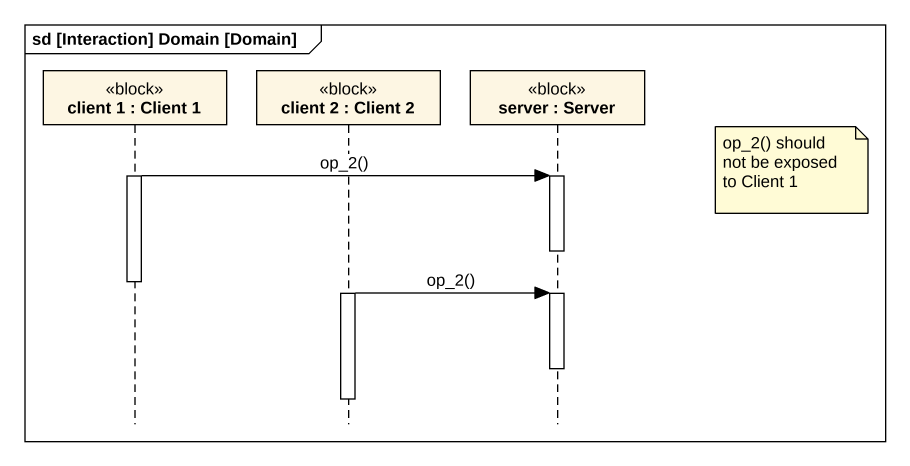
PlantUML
@startuml
mainframe sd [Interaction] Domain [Domain]
hide footbox
participant "client 1 : Client 1" as client_1 <<block>>
participant "client 2 : Client 2" as client_2 <<block>>
participant "server : Server" as server <<block>>

note right of server : op_2() should not be exposed to Client 1
activate client_1
client_1 -> server : op_2()
activate server
deactivate server
deactivate client_1
activate client_2
client_2 -> server : op_2()
activate server
deactivate server
deactivate client_2
@enduml
